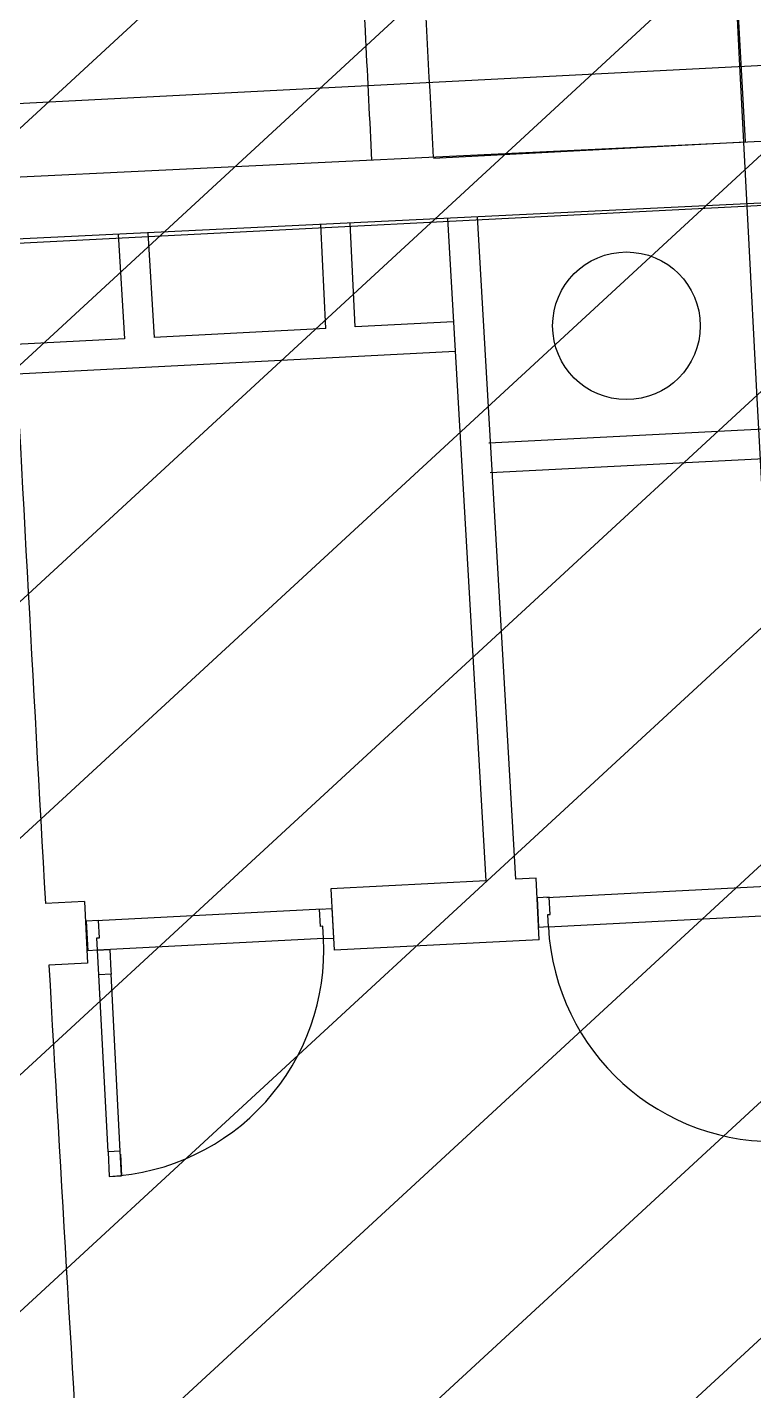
# Model space of a CAD drawing. Extents: x -678889171 to 586587, y -792238163 to 335485.
# Drawn here: x -678719757 to -678716804, y -792084908 to -792079368 of the extents above; entities that cross this region are included whole.
import ezdxf
from ezdxf.enums import TextEntityAlignment as Align

# ---------------------------------------------------------------- set-up
doc = ezdxf.new("R2010")
doc.units = 0
doc.header["$MEASUREMENT"] = 0
for name, color, linetype in [('A-FLOR-PATT', 252, 'Continuous'), ('A-SITE-PATT', 252, 'Continuous'), ('A-WALL', 252, 'Continuous')]:
    doc.layers.add(name, color=color, linetype=linetype)
doc.layers.add('BASEMENT3 LAYOUT$0$HATCH3', color=252, linetype='Continuous', lineweight=15)
doc.styles.add('Ground floor Towers$0$$Bas01-Rname$0$EN-SC', font='swissc.ttf')
doc.styles.add('Ground floor Towers$0$$Bas01-Rname$0$EN-SCL', font='swisscl.ttf')
doc.styles.add('Ground floor Towers$0$04-Ground Floor$0$V2-lower ground$0$LEVEL  FOR LICENSE LOWER GR$0$$LG- LEVEL$0$AR-SR', font='sarb.shx')

# ---------------------------------------------------------------- blocks, each defined once
blk = doc.blocks.new('A$C61C61320')
at = {"layer": 'BASEMENT3 LAYOUT$0$HATCH3'}
h = blk.add_hatch(dxfattribs=at)
h.set_pattern_fill('JIS_WOOD', color=256, scale=1000, style=0)
h.set_pattern_definition([(45, (-845711.5632553247, -468029.5931597503), (-499.9999991609842, 499.9999991609843), [])])
h.paths.add_polyline_path([(11086.00013759569, -61354.85490543771), (12440.74077330553, -169431.9252005816), (-18168.17453308101, -169031.9252005816), (-24087.31416799291, -98540.68329571502), (-23668.41511030192, -60233.84526748693)])
blk = doc.blocks.new('GR')
at = {"layer": 'A-FLOR-PATT'}
for p, q in [((36059.7741112865, 103178.3410056841), (114175, 110350)), ((36003.08842770266, 103741.1044731623), (107418.7258324164, 110300.5037897862)), ((82881.351450569, 107738.7941846795), (82798.75269381453, 108601.9122634074)), ((82973.60662918922, 107744.2446602517), (79885.39704124327, 107469.6152002513)), ((81617.48103926324, 107620.8929878436), (82881.351450569, 107738.7941846795)), ((83009.68974166887, 107496.4668875241), (79908.40544787877, 107220.6747151807)), ((81684.29546507278, 107378.6017284073), (81949.60581370024, 104695.4420623326)), ((81803.82958127496, 107389.231703106), (82069.09728557995, 104706.5033112985)), ((81207.88952017033, 106911.3282123052), (81170.39966522212, 107332.9018100597)), ((81327.3821234553, 106922.3590857623), (81289.92796577384, 107343.5312675821)), ((80349.12818542396, 107259.8674720112), (80391.99094284659, 106836.0091238186)), ((80468.66521853983, 107270.4977061063), (80511.48742501895, 106847.0403553524)), ((81725.77214427492, 106959.1361730919), (81327.38212345529, 106922.3590857623)), ((81207.88952017033, 106911.3282123052), (80511.48742501896, 106847.0403553524)), ((80391.99094284659, 106836.0091238186), (79947.9849772508, 106795.0210334593)), ((81737.58038849682, 106839.7160118081), (79959.14889640664, 106675.5413917718)), ((83083.60355159608, 106582.3574379801), (81888.63687306485, 106472.0449512319)), ((83094.63436284842, 106462.8655085325), (81899.66768431719, 106352.5530217843)), ((82152.37283990893, 104714.2120759886), (82069.09728558, 104706.5033112985)), ((82175.41665805329, 104465.2763765695), (82152.37283990893, 104714.2120759886)), ((82199.57657362212, 104638.2396630778), (83115.65994748454, 104723.0409138486)), ((81949.60581370024, 104695.4420623326), (81320.8530328431, 104637.238820397)), ((81320.8530328431, 104637.2388203971), (81343.89685098716, 104388.303120978)), ((82209.53400159889, 104639.1614158035), (82159.74686171506, 104634.5526521746)), ((82159.74686171506, 104634.5526521746), (82170.80789442429, 104515.0635164535)), ((82215.98627067926, 104569.4594199662), (82209.53400159889, 104639.1614158035)), ((82210.63760633135, 104518.7505273565), (83126.72098019379, 104603.5517781274)), ((80321.73871743586, 104544.751448585), (80163.64829428901, 104530.1171194397)), ((80321.73871743586, 104544.751448585), (80344.78253548307, 104295.8157491564)), ((81288.3973427421, 104553.8923856801), (80372.31396887965, 104469.0911349095)), ((81278.43991476533, 104552.9706329542), (81328.22705464916, 104557.5793965831)), ((81284.89218384572, 104483.2686371169), (81278.43991476533, 104552.9706329542)), ((81328.22705464916, 104557.5793965831), (81339.28808735836, 104438.0902608619)), ((82206.02884270251, 104568.5376672404), (82215.98627067926, 104569.4594199662)), ((82210.63760633135, 104518.7505273565), (82206.02884270251, 104568.5376672404)), ((81294.84961182247, 104484.1903898427), (81284.89218384572, 104483.2686371169)), ((81299.45837545132, 104434.4032499588), (81294.84961182247, 104484.1903898427)), ((82210.63760633135, 104518.7505273565), (82170.80789442429, 104515.0635164535)), ((80382.27139685643, 104470.0128876352), (80332.4842569726, 104465.4041240064)), ((80332.4842569726, 104465.4041240064), (80343.5452896818, 104345.9149882852)), ((80388.72366593679, 104400.3108917979), (80382.27139685643, 104470.0128876352)), ((81299.45837545132, 104434.4032499588), (80383.37500158885, 104349.6019991883)), ((81299.45837545132, 104434.4032499588), (81339.28808735836, 104438.0902608619)), ((82175.41665805329, 104465.2763765695), (81343.89685098716, 104388.303120978)), ((80378.76623796002, 104399.3891390721), (80388.72366593679, 104400.3108917979)), ((80383.37500158887, 104349.6019991883), (80378.76623796002, 104399.3891390721)), ((80383.37500158887, 104349.6019991883), (80343.5452896818, 104345.9149882852)), ((80383.37500158885, 104349.6019991883), (80433.16214147268, 104354.2107628171)), ((80392.59252884652, 104250.0277194206), (80383.37500158885, 104349.6019991883)), ((80433.16214147268, 104354.2107628171), (80441.18139018686, 104267.5811394193)), ((80344.78253548307, 104295.8157491564), (80187.8612220888, 104281.2896437516)), ((80441.18139018686, 104267.5811394193), (80442.37966873035, 104254.6364830495)), ((80442.37966873035, 104254.6364830495), (80392.59252884652, 104250.0277194206)), ((80458.95872510174, 103533.0929050935), (80392.59252884652, 104250.0277194206)), ((80508.74586498555, 103537.7016687223), (80442.37966873035, 104254.6364830495)), ((80508.74586498555, 103537.7016687223), (80458.95872510172, 103533.0929050935)), ((80458.95872510172, 103533.0929050935), (80468.1762523594, 103433.5186253258)), ((80517.96339224321, 103438.1273889547), (80508.74586498555, 103537.7016687223)), ((80517.96339224321, 103438.1273889547), (80509.94414352905, 103524.7570123526)), ((80509.94414352905, 103524.7570123526), (80517.96339224321, 103438.1273889547)), ((80468.1762523594, 103433.5186253258), (80517.96339224321, 103438.1273889547))]:
    blk.add_line(p, q, dxfattribs=at)
blk.add_circle((82428.4432428724, 106971.8324490529), 299.9999999999997, dxfattribs=at)
blk.add_circle((82428.4432428724, 106971.8324490529), 299.9999999999997, dxfattribs=at)
blk.add_circle((82428.4432428724, 106971.8324490529), 299.9999999999997, dxfattribs=at)
for centre, radius, start, end in [((687279.656740699, 163488.6097753342), 623072.5456272444, 169.8809308091749, 188.016783999427), ((687377.2148750997, 163494.3993246956), 622619.9563395467, 169.8833632136182, 188.0029312343603), ((687457.6315433225, 163499.1463224945), 615150.2507543761, 171.0710527946992, 188.0887984813754), ((687457.6315433222, 163499.1463224945), 607150.2507543757, 171.117562181745, 188.0887984813754), ((687457.6315432993, 163499.1463227705), 608663.5005714328, 185.1763609858758, 185.2692977485348), ((687457.6315432993, 163499.1463227705), 608413.5005714328, 185.1876616766021, 185.2693747709542), ((687457.6315433225, 163499.1463224945), 610150.2507543761, 185.2923172357084, 185.5461069289581), ((83126.72098019379, 104603.5517781274), 919.9999999997044, 185.2887613349507, 275.2887613349507), ((80383.37500158885, 104349.6019991883), 919.9999999997059, 275.2887613349507, 5.288761334950707), ((687457.6315433225, 163499.1463224945), 610150.2507543761, 185.5695832824101, 185.816037589709)]:
    blk.add_arc(centre, radius, start, end, dxfattribs=at)
at = {"layer": 'A-FLOR-PATT', "style": 'Ground floor Towers$0$04-Ground Floor$0$V2-lower ground$0$LEVEL  FOR LICENSE LOWER GR$0$$LG- LEVEL$0$AR-SR', "flags": 12}
for tag, p in [('L', (30296.07288644527, 72859.53473235783)), ('P', (30237.50458115668, 72203.99769414036))]:
    blk.add_attdef(tag, text='', height=500, dxfattribs=at).set_placement(p, align=Align.RIGHT)
at = {"layer": 'A-FLOR-PATT'}
for tag, p, height, style in [('N', (85492.25876324323, 56633.4995742733), 250, 'Ground floor Towers$0$$Bas01-Rname$0$EN-SC'), ('N', (89389.48149106537, 56633.4995742733), 250, 'Ground floor Towers$0$$Bas01-Rname$0$EN-SC'), ('N', (94597.61363499537, 56633.4995742733), 250, 'Ground floor Towers$0$$Bas01-Rname$0$EN-SC'), ('AN', (85922.66280553787, 56313.08159666645), 200, 'Ground floor Towers$0$$Bas01-Rname$0$EN-SCL'), ('AN', (89819.88553336001, 56313.08159666645), 200, 'Ground floor Towers$0$$Bas01-Rname$0$EN-SCL'), ('AN', (95028.01767729002, 56313.08159666645), 200, 'Ground floor Towers$0$$Bas01-Rname$0$EN-SCL'), ('SN', (85299.47460008037, 56025.08594095582), 200, 'Ground floor Towers$0$$Bas01-Rname$0$EN-SCL'), ('F', (85927.04975899268, 56008.67972904726), 200, 'Ground floor Towers$0$$Bas01-Rname$0$EN-SCL'), ('SN', (89196.69732790251, 56025.08594095582), 200, 'Ground floor Towers$0$$Bas01-Rname$0$EN-SCL'), ('F', (89824.27248681482, 56008.67972904726), 200, 'Ground floor Towers$0$$Bas01-Rname$0$EN-SCL'), ('SN', (94404.82947183252, 56025.08594095582), 200, 'Ground floor Towers$0$$Bas01-Rname$0$EN-SCL'), ('F', (95032.40463074483, 56008.67972904726), 200, 'Ground floor Towers$0$$Bas01-Rname$0$EN-SCL')]:
    blk.add_attdef(tag, p, '', height=height, dxfattribs=dict(at, style=style))
at = {"layer": 'A-FLOR-PATT', "style": 'Ground floor Towers$0$$Bas01-Rname$0$EN-SCL', "width": 0.8}
for p in [(85305.16036184286, 56295.1433535593), (89202.383089665, 56295.1433535593), (94410.51523359501, 56295.1433535593)]:
    blk.add_attdef('FN', p, '', height=250, dxfattribs=at)

msp = doc.modelspace()

# ---------------------------------------------------------------- block references
at = {"layer": 'A-SITE-PATT', "rotation": 357.6731745000001}
msp.add_blockref('A$C61C61320', (-678706236.4347705, -791940527.995869, -212772), dxfattribs=at)

# ---------------------------------------------------------------- next in the draw order: block references
at = {"layer": 'A-WALL', "rotation": 357.6731745000001}
msp.add_blockref('GR', (-678804025.0995113, -792184118.4910543, -212772), dxfattribs=at)

doc.saveas('drawing.dxf')
